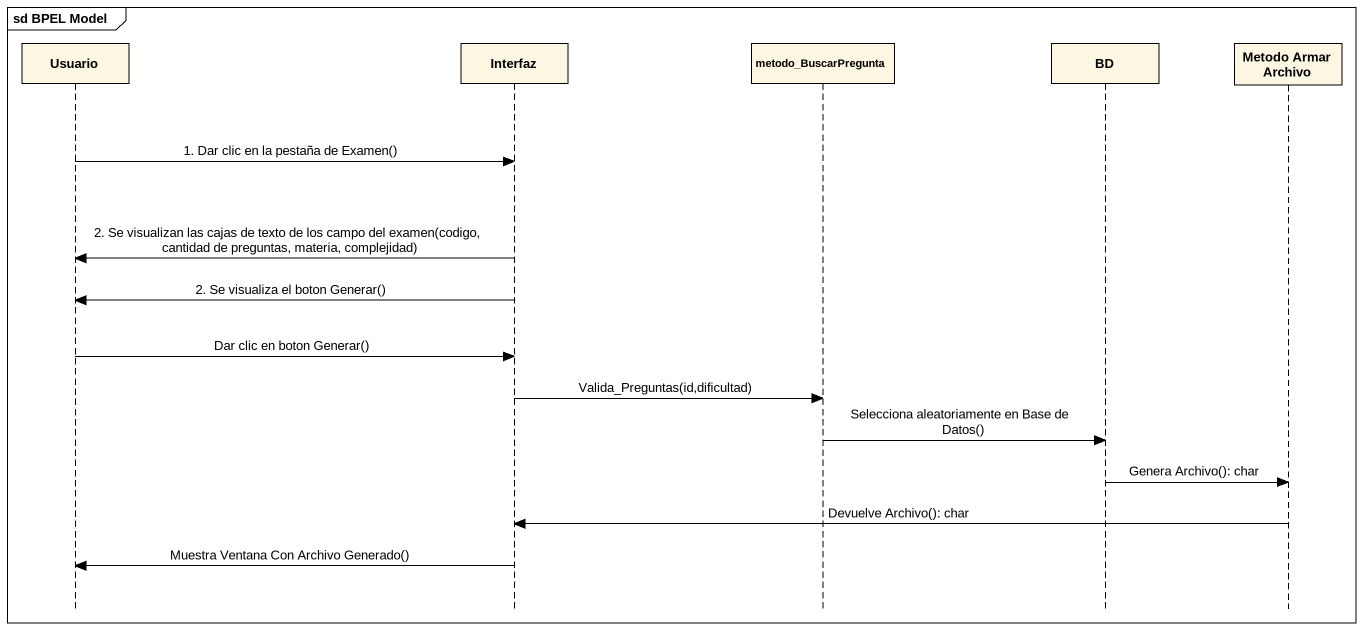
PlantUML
@startuml
mainframe sd BPEL Model
hide footbox
participant Usuario
participant Interfaz
participant metodo_BuscarPregunta
participant BD
participant "Metodo Armar Archivo" as Metodo_Armar_Archivo

Usuario -> Interfaz : 1. Dar clic en la pestaña de Examen()
Interfaz -> Usuario : 2. Se visualizan las cajas de texto de los campo del examen(codigo, cantidad de preguntas, materia, complejidad)
Interfaz -> Usuario : 2. Se visualiza el boton Generar()
Usuario -> Interfaz : Dar clic en boton Generar()
Interfaz -> metodo_BuscarPregunta : Valida_Preguntas(id,dificultad)
metodo_BuscarPregunta -> BD : Selecciona aleatoriamente en Base de Datos()
BD -> Metodo_Armar_Archivo : Genera Archivo(): char
Metodo_Armar_Archivo -> Interfaz : Devuelve Archivo(): char
Interfaz -> Usuario : Muestra Ventana Con Archivo Generado()
@enduml
